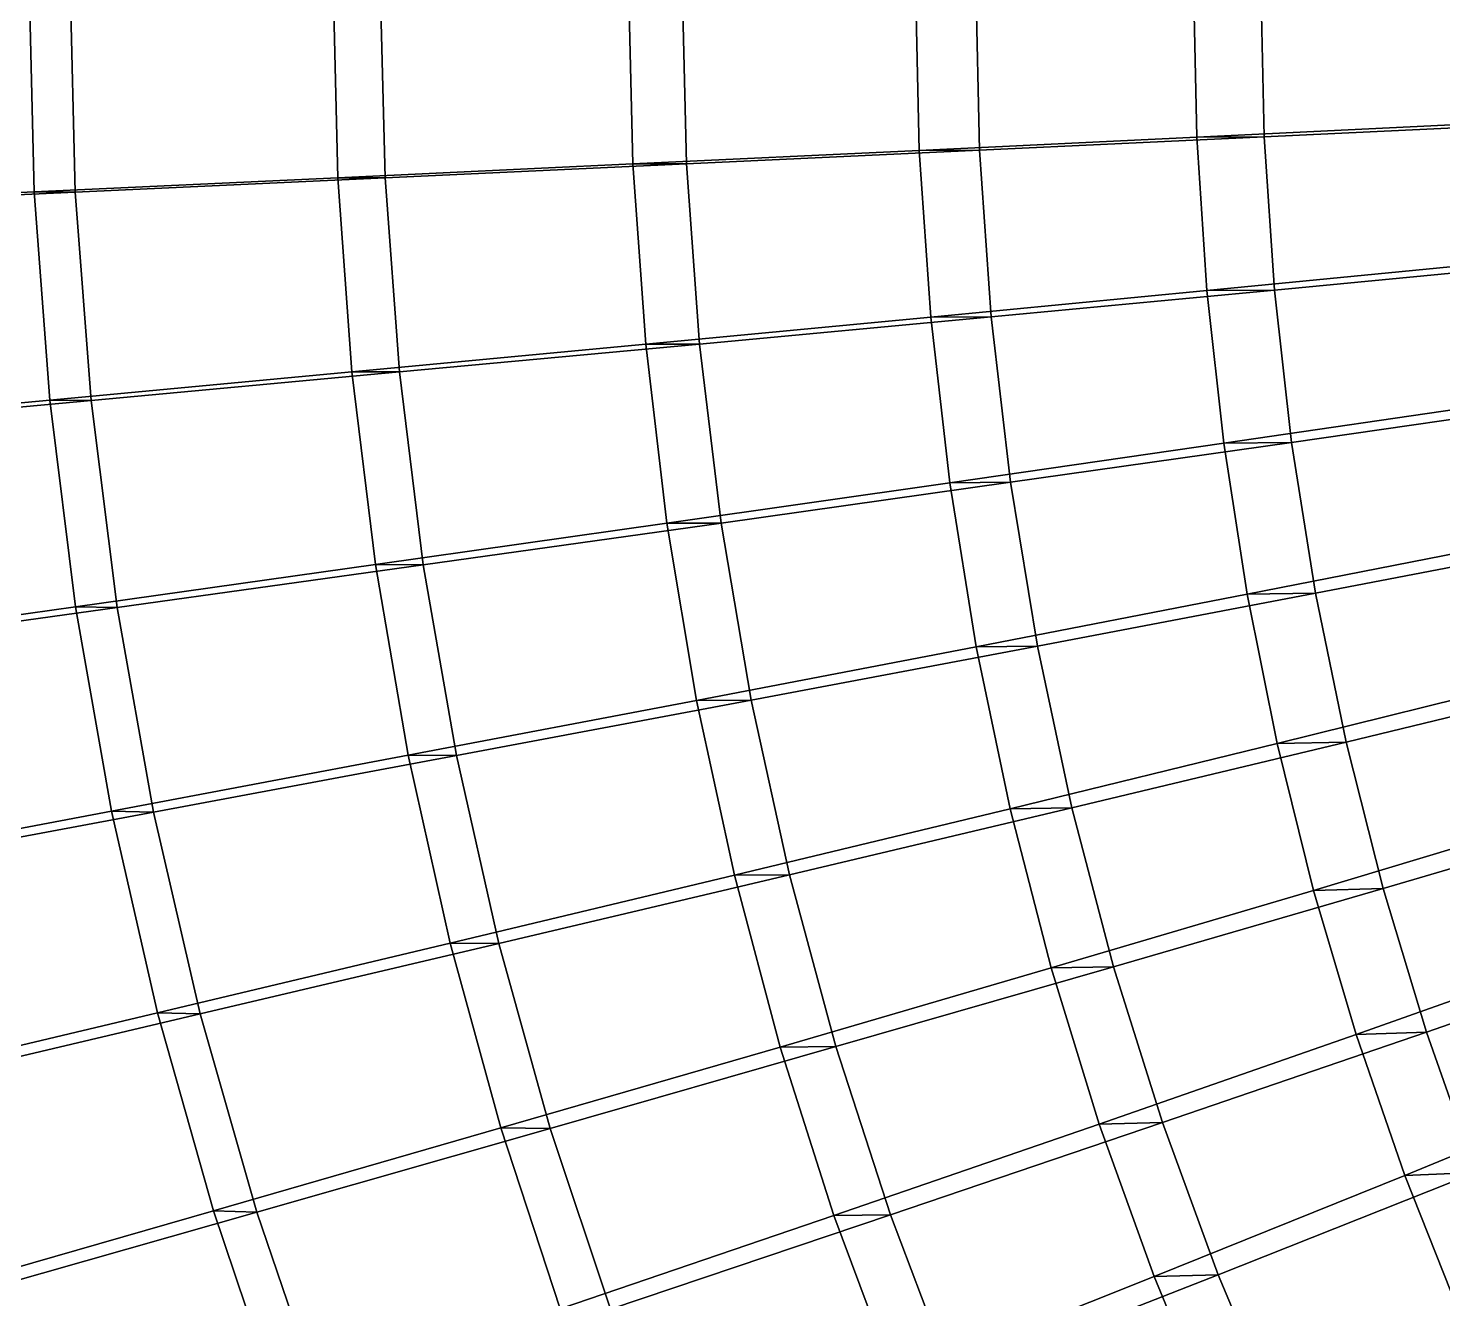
# Model space of a CAD drawing. Header units: metres. Extents: x -2184624 to 1125696, y -1900362 to 1900362.
# Drawn here: x -551038 to -344744, y -191971 to -6583 of the extents above; entities that cross this region are included whole.
import ezdxf

# ---------------------------------------------------------------- set-up
doc = ezdxf.new("R2010")
doc.units = ezdxf.units.M

msp = doc.modelspace()

# ---------------------------------------------------------------- linework, layer by layer
at = {"layer": '1'}
for points in [[(-462853.28, -26382.037, 510871.78), (-505888.88, -28401.314, 529028), (-506578.16, -0.074, 529313.6), (-463475.84, 0.052, 511149.06)], [(-455032.03, -26379.033, 528503.6), (-499005.25, -28417.908, 546655.1), (-499703.72, -0.026, 546938.4), (-455663.66, 0.033, 528778.75)], [(-421085.34, -24406.828, 490940.84), (-462853.28, -26382.037, 510871.78), (-463475.84, 0.052, 511149.06), (-421643.1, -0.067, 491208.03)], [(-462853.28, -26382.037, 510871.78), (-455032.03, -26379.033, 528503.6), (-455663.66, 0.033, 528778.75), (-463475.84, 0.052, 511149.06)], [(-463475.84, 0.052, 511149.06), (-455663.66, 0.033, 528778.75), (-455032.03, -26379.033, 528503.6), (-462853.28, -26382.037, 510871.78)], [(-412285.03, -24385.797, 508563.4), (-455032.03, -26379.033, 528503.6), (-455663.66, 0.033, 528778.75), (-412851.72, -0.083, 508828.9)], [(-550170.1, -30469.541, 545377.06), (-595680.7, -32591.785, 559883.7), (-596508, -0.04, 560182.2), (-550927.56, -0.046, 545670)], [(-544186.4, -30506.916, 562989.2), (-590563.2, -32650.86, 577473.44), (-591400.1, -0.038, 577768.94), (-544953.2, -0.012, 563279.25)], [(-550170.1, -30469.541, 545377.06), (-544186.4, -30506.916, 562989.2), (-544953.2, -0.012, 563279.25), (-550927.56, -0.046, 545670)], [(-550927.56, -0.046, 545670), (-544953.2, -0.012, 563279.25), (-544186.4, -30506.916, 562989.2), (-550170.1, -30469.541, 545377.06)], [(-505888.88, -28401.314, 529028), (-550170.1, -30469.541, 545377.06), (-550927.56, -0.046, 545670), (-506578.16, -0.074, 529313.6)], [(-499005.25, -28417.908, 546655.1), (-544186.4, -30506.916, 562989.2), (-544953.2, -0.012, 563279.25), (-499703.72, -0.026, 546938.4)], [(-505888.88, -28401.314, 529028), (-499005.25, -28417.908, 546655.1), (-499703.72, -0.026, 546938.4), (-506578.16, -0.074, 529313.6)], [(-506578.16, -0.074, 529313.6), (-499703.72, -0.026, 546938.4), (-499005.25, -28417.908, 546655.1), (-505888.88, -28401.314, 529028)], [(-380613.6, -22470.82, 469265.7), (-421085.34, -24406.828, 490940.84), (-421643.1, -0.067, 491208.03), (-381107.28, -0.055, 469521.1)], [(-421085.34, -24406.828, 490940.84), (-412285.03, -24385.797, 508563.4), (-412851.72, -0.083, 508828.9), (-421643.1, -0.067, 491208.03)], [(-421643.1, -0.067, 491208.03), (-412851.72, -0.083, 508828.9), (-412285.03, -24385.797, 508563.4), (-421085.34, -24406.828, 490940.84)], [(-370789.66, -22434.031, 486861.62), (-412285.03, -24385.797, 508563.4), (-412851.72, -0.083, 508828.9), (-371292.28, -0.029, 487115.84)], [(-380613.6, -22470.82, 469265.7), (-370789.66, -22434.031, 486861.62), (-371292.28, -0.029, 487115.84), (-381107.28, -0.055, 469521.1)], [(-381107.28, -0.055, 469521.1), (-371292.28, -0.029, 487115.84), (-370789.66, -22434.031, 486861.62), (-380613.6, -22470.82, 469265.7)], [(-341469.75, -20568.97, 445879.16), (-380613.6, -22470.82, 469265.7), (-381107.28, -0.055, 469521.1), (-341900.88, -0.041, 446121.34)], [(-330576.38, -20519.717, 463428.4), (-370789.66, -22434.031, 486861.62), (-371292.28, -0.029, 487115.84), (-331016.5, -0.021, 463670.03)], [(-380613.6, -22470.82, 469265.7), (-370789.66, -22434.031, 486861.62), (-330576.38, -20519.717, 463428.4), (-341469.75, -20568.97, 445879.16)], [(-341469.75, -20568.97, 445879.16), (-330576.38, -20519.717, 463428.4), (-370789.66, -22434.031, 486861.62), (-380613.6, -22470.82, 469265.7)], [(-340177.6, -41076.293, 445152.97), (-379134.7, -44871.418, 468499.75), (-380613.6, -22470.82, 469265.7), (-341469.75, -20568.97, 445879.16)], [(-329257.34, -40976.402, 462703.9), (-369284, -44796.527, 486099.2), (-370789.66, -22434.031, 486861.62), (-330576.38, -20519.717, 463428.4)], [(-421085.34, -24406.828, 490940.84), (-412285.03, -24385.797, 508563.4), (-370789.66, -22434.031, 486861.62), (-380613.6, -22470.82, 469265.7)], [(-380613.6, -22470.82, 469265.7), (-370789.66, -22434.031, 486861.62), (-412285.03, -24385.797, 508563.4), (-421085.34, -24406.828, 490940.84)], [(-379134.7, -44871.418, 468499.75), (-419415.84, -48734.855, 490140.1), (-421085.34, -24406.828, 490940.84), (-380613.6, -22470.82, 469265.7)], [(-369284, -44796.527, 486099.2), (-410588.6, -48691.52, 507767.66), (-412285.03, -24385.797, 508563.4), (-370789.66, -22434.031, 486861.62)], [(-379134.7, -44871.418, 468499.75), (-369284, -44796.527, 486099.2), (-370789.66, -22434.031, 486861.62), (-380613.6, -22470.82, 469265.7)], [(-380613.6, -22470.82, 469265.7), (-370789.66, -22434.031, 486861.62), (-369284, -44796.527, 486099.2), (-379134.7, -44871.418, 468499.75)], [(-462853.28, -26382.037, 510871.78), (-455032.03, -26379.033, 528503.6), (-412285.03, -24385.797, 508563.4), (-421085.34, -24406.828, 490940.84)], [(-421085.34, -24406.828, 490940.84), (-412285.03, -24385.797, 508563.4), (-455032.03, -26379.033, 528503.6), (-462853.28, -26382.037, 510871.78)], [(-419415.84, -48734.855, 490140.1), (-460988.53, -52676.453, 510040.9), (-462853.28, -26382.037, 510871.78), (-421085.34, -24406.828, 490940.84)], [(-410588.6, -48691.52, 507767.66), (-453140.16, -52669.156, 527679.06), (-455032.03, -26379.033, 528503.6), (-412285.03, -24385.797, 508563.4)], [(-419415.84, -48734.855, 490140.1), (-410588.6, -48691.52, 507767.66), (-412285.03, -24385.797, 508563.4), (-421085.34, -24406.828, 490940.84)], [(-421085.34, -24406.828, 490940.84), (-412285.03, -24385.797, 508563.4), (-410588.6, -48691.52, 507767.66), (-419415.84, -48734.855, 490140.1)], [(-505888.88, -28401.314, 529028), (-499005.25, -28417.908, 546655.1), (-455032.03, -26379.033, 528503.6), (-462853.28, -26382.037, 510871.78)], [(-462853.28, -26382.037, 510871.78), (-455032.03, -26379.033, 528503.6), (-499005.25, -28417.908, 546655.1), (-505888.88, -28401.314, 529028)], [(-460988.53, -52676.453, 510040.9), (-503824.78, -56705.97, 528171.3), (-505888.88, -28401.314, 529028), (-462853.28, -26382.037, 510871.78)], [(-453140.16, -52669.156, 527679.06), (-496913.6, -56737.89, 545805.94), (-499005.25, -28417.908, 546655.1), (-455032.03, -26379.033, 528503.6)], [(-460988.53, -52676.453, 510040.9), (-453140.16, -52669.156, 527679.06), (-455032.03, -26379.033, 528503.6), (-462853.28, -26382.037, 510871.78)], [(-462853.28, -26382.037, 510871.78), (-455032.03, -26379.033, 528503.6), (-453140.16, -52669.156, 527679.06), (-460988.53, -52676.453, 510040.9)], [(-503824.78, -56705.97, 528171.3), (-547901.5, -60833.266, 544499.1), (-550170.1, -30469.541, 545377.06), (-505888.88, -28401.314, 529028)], [(-550170.1, -30469.541, 545377.06), (-544186.4, -30506.916, 562989.2), (-499005.25, -28417.908, 546655.1), (-505888.88, -28401.314, 529028)], [(-505888.88, -28401.314, 529028), (-499005.25, -28417.908, 546655.1), (-544186.4, -30506.916, 562989.2), (-550170.1, -30469.541, 545377.06)], [(-496913.6, -56737.89, 545805.94), (-541889.6, -60906.68, 562119.6), (-544186.4, -30506.916, 562989.2), (-499005.25, -28417.908, 546655.1)], [(-503824.78, -56705.97, 528171.3), (-496913.6, -56737.89, 545805.94), (-499005.25, -28417.908, 546655.1), (-505888.88, -28401.314, 529028)], [(-505888.88, -28401.314, 529028), (-499005.25, -28417.908, 546655.1), (-496913.6, -56737.89, 545805.94), (-503824.78, -56705.97, 528171.3)], [(-547901.5, -60833.266, 544499.1), (-593202.25, -65068.3, 558988.3), (-595680.7, -32591.785, 559883.7), (-550170.1, -30469.541, 545377.06)], [(-595680.7, -32591.785, 559883.7), (-590563.2, -32650.86, 577473.44), (-544186.4, -30506.916, 562989.2), (-550170.1, -30469.541, 545377.06)], [(-550170.1, -30469.541, 545377.06), (-544186.4, -30506.916, 562989.2), (-590563.2, -32650.86, 577473.44), (-595680.7, -32591.785, 559883.7)], [(-541889.6, -60906.68, 562119.6), (-588056, -65184.98, 576587.3), (-590563.2, -32650.86, 577473.44), (-544186.4, -30506.916, 562989.2)], [(-547901.5, -60833.266, 544499.1), (-541889.6, -60906.68, 562119.6), (-544186.4, -30506.916, 562989.2), (-550170.1, -30469.541, 545377.06)], [(-550170.1, -30469.541, 545377.06), (-544186.4, -30506.916, 562989.2), (-541889.6, -60906.68, 562119.6), (-547901.5, -60833.266, 544499.1)], [(-379134.7, -44871.418, 468499.75), (-369284, -44796.527, 486099.2), (-329257.34, -40976.402, 462703.9), (-340177.6, -41076.293, 445152.97)], [(-340177.6, -41076.293, 445152.97), (-329257.34, -40976.402, 462703.9), (-369284, -44796.527, 486099.2), (-379134.7, -44871.418, 468499.75)], [(-338031.12, -61460.66, 443944.62), (-376677.66, -67132.07, 467224.97), (-379134.7, -44871.418, 468499.75), (-340177.6, -41076.293, 445152.97)], [(-327066.2, -61307.582, 461498.25), (-366782.47, -67016.51, 484830.16), (-369284, -44796.527, 486099.2), (-329257.34, -40976.402, 462703.9)], [(-419415.84, -48734.855, 490140.1), (-410588.6, -48691.52, 507767.66), (-369284, -44796.527, 486099.2), (-379134.7, -44871.418, 468499.75)], [(-379134.7, -44871.418, 468499.75), (-369284, -44796.527, 486099.2), (-410588.6, -48691.52, 507767.66), (-419415.84, -48734.855, 490140.1)], [(-376677.66, -67132.07, 467224.97), (-416641.8, -72905.56, 488807.2), (-419415.84, -48734.855, 490140.1), (-379134.7, -44871.418, 468499.75)], [(-366782.47, -67016.51, 484830.16), (-407769.88, -72837.31, 506443.12), (-410588.6, -48691.52, 507767.66), (-369284, -44796.527, 486099.2)], [(-376677.66, -67132.07, 467224.97), (-366782.47, -67016.51, 484830.16), (-369284, -44796.527, 486099.2), (-379134.7, -44871.418, 468499.75)], [(-379134.7, -44871.418, 468499.75), (-369284, -44796.527, 486099.2), (-366782.47, -67016.51, 484830.16), (-376677.66, -67132.07, 467224.97)], [(-460988.53, -52676.453, 510040.9), (-453140.16, -52669.156, 527679.06), (-410588.6, -48691.52, 507767.66), (-419415.84, -48734.855, 490140.1)], [(-419415.84, -48734.855, 490140.1), (-410588.6, -48691.52, 507767.66), (-453140.16, -52669.156, 527679.06), (-460988.53, -52676.453, 510040.9)], [(-416641.8, -72905.56, 488807.2), (-457890.62, -78796.05, 508657.7), (-460988.53, -52676.453, 510040.9), (-419415.84, -48734.855, 490140.1)], [(-407769.88, -72837.31, 506443.12), (-449997, -78781.81, 526306.4), (-453140.16, -52669.156, 527679.06), (-410588.6, -48691.52, 507767.66)], [(-416641.8, -72905.56, 488807.2), (-407769.88, -72837.31, 506443.12), (-410588.6, -48691.52, 507767.66), (-419415.84, -48734.855, 490140.1)], [(-419415.84, -48734.855, 490140.1), (-410588.6, -48691.52, 507767.66), (-407769.88, -72837.31, 506443.12), (-416641.8, -72905.56, 488807.2)], [(-503824.78, -56705.97, 528171.3), (-496913.6, -56737.89, 545805.94), (-453140.16, -52669.156, 527679.06), (-460988.53, -52676.453, 510040.9)], [(-460988.53, -52676.453, 510040.9), (-453140.16, -52669.156, 527679.06), (-496913.6, -56737.89, 545805.94), (-503824.78, -56705.97, 528171.3)], [(-457890.62, -78796.05, 508657.7), (-500395.38, -84817.94, 526745.4), (-503824.78, -56705.97, 528171.3), (-460988.53, -52676.453, 510040.9)], [(-449997, -78781.81, 526306.4), (-493438.25, -84862.47, 544392.4), (-496913.6, -56737.89, 545805.94), (-453140.16, -52669.156, 527679.06)], [(-457890.62, -78796.05, 508657.7), (-449997, -78781.81, 526306.4), (-453140.16, -52669.156, 527679.06), (-460988.53, -52676.453, 510040.9)], [(-460988.53, -52676.453, 510040.9), (-453140.16, -52669.156, 527679.06), (-449997, -78781.81, 526306.4), (-457890.62, -78796.05, 508657.7)], [(-500395.38, -84817.94, 526745.4), (-544132.3, -90985.805, 543037.6), (-547901.5, -60833.266, 544499.1), (-503824.78, -56705.97, 528171.3)], [(-547901.5, -60833.266, 544499.1), (-541889.6, -60906.68, 562119.6), (-496913.6, -56737.89, 545805.94), (-503824.78, -56705.97, 528171.3)], [(-503824.78, -56705.97, 528171.3), (-496913.6, -56737.89, 545805.94), (-541889.6, -60906.68, 562119.6), (-547901.5, -60833.266, 544499.1)], [(-493438.25, -84862.47, 544392.4), (-538073.7, -91092.555, 560672), (-541889.6, -60906.68, 562119.6), (-496913.6, -56737.89, 545805.94)], [(-500395.38, -84817.94, 526745.4), (-493438.25, -84862.47, 544392.4), (-496913.6, -56737.89, 545805.94), (-503824.78, -56705.97, 528171.3)], [(-503824.78, -56705.97, 528171.3), (-496913.6, -56737.89, 545805.94), (-493438.25, -84862.47, 544392.4), (-500395.38, -84817.94, 526745.4)], [(-544132.3, -90985.805, 543037.6), (-589084.56, -97315.01, 557498.6), (-593202.25, -65068.3, 558988.3), (-547901.5, -60833.266, 544499.1)], [(-593202.25, -65068.3, 558988.3), (-588056, -65184.98, 576587.3), (-541889.6, -60906.68, 562119.6), (-547901.5, -60833.266, 544499.1)], [(-547901.5, -60833.266, 544499.1), (-541889.6, -60906.68, 562119.6), (-588056, -65184.98, 576587.3), (-593202.25, -65068.3, 558988.3)], [(-538073.7, -91092.555, 560672), (-583890.44, -97486.57, 575113), (-588056, -65184.98, 576587.3), (-541889.6, -60906.68, 562119.6)], [(-544132.3, -90985.805, 543037.6), (-538073.7, -91092.555, 560672), (-541889.6, -60906.68, 562119.6), (-547901.5, -60833.266, 544499.1)], [(-547901.5, -60833.266, 544499.1), (-541889.6, -60906.68, 562119.6), (-538073.7, -91092.555, 560672), (-544132.3, -90985.805, 543037.6)], [(-376677.66, -67132.07, 467224.97), (-366782.47, -67016.51, 484830.16), (-327066.2, -61307.582, 461498.25), (-338031.12, -61460.66, 443944.62)], [(-338031.12, -61460.66, 443944.62), (-327066.2, -61307.582, 461498.25), (-366782.47, -67016.51, 484830.16), (-376677.66, -67132.07, 467224.97)], [(-335040.44, -81661.55, 442256.3), (-373254.25, -89183.78, 465443.78), (-376677.66, -67132.07, 467224.97), (-338031.12, -61460.66, 443944.62)], [(-324013.06, -81451.39, 459813.62), (-363296.8, -89023.67, 483056.97), (-366782.47, -67016.51, 484830.16), (-327066.2, -61307.582, 461498.25)], [(-416641.8, -72905.56, 488807.2), (-407769.88, -72837.31, 506443.12), (-366782.47, -67016.51, 484830.16), (-376677.66, -67132.07, 467224.97)], [(-376677.66, -67132.07, 467224.97), (-366782.47, -67016.51, 484830.16), (-407769.88, -72837.31, 506443.12), (-416641.8, -72905.56, 488807.2)], [(-373254.25, -89183.78, 465443.78), (-412776.72, -96841.55, 486944.78), (-416641.8, -72905.56, 488807.2), (-376677.66, -67132.07, 467224.97)], [(-363296.8, -89023.67, 483056.97), (-403842.22, -96744.5, 504592.28), (-407769.88, -72837.31, 506443.12), (-366782.47, -67016.51, 484830.16)], [(-373254.25, -89183.78, 465443.78), (-363296.8, -89023.67, 483056.97), (-366782.47, -67016.51, 484830.16), (-376677.66, -67132.07, 467224.97)], [(-376677.66, -67132.07, 467224.97), (-366782.47, -67016.51, 484830.16), (-363296.8, -89023.67, 483056.97), (-373254.25, -89183.78, 465443.78)], [(-457890.62, -78796.05, 508657.7), (-449997, -78781.81, 526306.4), (-407769.88, -72837.31, 506443.12), (-416641.8, -72905.56, 488807.2)], [(-416641.8, -72905.56, 488807.2), (-407769.88, -72837.31, 506443.12), (-449997, -78781.81, 526306.4), (-457890.62, -78796.05, 508657.7)], [(-412776.72, -96841.55, 486944.78), (-453574.25, -104654.555, 506725.22), (-457890.62, -78796.05, 508657.7), (-416641.8, -72905.56, 488807.2)], [(-403842.22, -96744.5, 504592.28), (-445617.44, -104629.46, 524388.5), (-449997, -78781.81, 526306.4), (-407769.88, -72837.31, 506443.12)], [(-412776.72, -96841.55, 486944.78), (-403842.22, -96744.5, 504592.28), (-407769.88, -72837.31, 506443.12), (-416641.8, -72905.56, 488807.2)], [(-416641.8, -72905.56, 488807.2), (-407769.88, -72837.31, 506443.12), (-403842.22, -96744.5, 504592.28), (-412776.72, -96841.55, 486944.78)], [(-500395.38, -84817.94, 526745.4), (-493438.25, -84862.47, 544392.4), (-449997, -78781.81, 526306.4), (-457890.62, -78796.05, 508657.7)], [(-457890.62, -78796.05, 508657.7), (-449997, -78781.81, 526306.4), (-493438.25, -84862.47, 544392.4), (-500395.38, -84817.94, 526745.4)], [(-453574.25, -104654.555, 506725.22), (-495616.88, -112641.97, 524753), (-500395.38, -84817.94, 526745.4), (-457890.62, -78796.05, 508657.7)], [(-445617.44, -104629.46, 524388.5), (-488595.56, -112695.16, 542417.25), (-493438.25, -84862.47, 544392.4), (-449997, -78781.81, 526306.4)], [(-453574.25, -104654.555, 506725.22), (-445617.44, -104629.46, 524388.5), (-449997, -78781.81, 526306.4), (-457890.62, -78796.05, 508657.7)], [(-457890.62, -78796.05, 508657.7), (-449997, -78781.81, 526306.4), (-445617.44, -104629.46, 524388.5), (-453574.25, -104654.555, 506725.22)], [(-373254.25, -89183.78, 465443.78), (-363296.8, -89023.67, 483056.97), (-324013.06, -81451.39, 459813.62), (-335040.44, -81661.55, 442256.3)], [(-335040.44, -81661.55, 442256.3), (-324013.06, -81451.39, 459813.62), (-363296.8, -89023.67, 483056.97), (-373254.25, -89183.78, 465443.78)], [(-331219.72, -101619.484, 440091.6), (-368880.8, -110958.72, 463159.84), (-373254.25, -89183.78, 465443.78), (-335040.44, -81661.55, 442256.3)], [(-320112.34, -101347.03, 457653.47), (-358843.62, -110748.91, 480783.1), (-363296.8, -89023.67, 483056.97), (-324013.06, -81451.39, 459813.62)], [(-495616.88, -112641.97, 524753), (-538880.56, -120823.195, 540995.56), (-544132.3, -90985.805, 543037.6), (-500395.38, -84817.94, 526745.4)], [(-544132.3, -90985.805, 543037.6), (-538073.7, -91092.555, 560672), (-493438.25, -84862.47, 544392.4), (-500395.38, -84817.94, 526745.4)], [(-500395.38, -84817.94, 526745.4), (-493438.25, -84862.47, 544392.4), (-538073.7, -91092.555, 560672), (-544132.3, -90985.805, 543037.6)], [(-488595.56, -112695.16, 542417.25), (-532756.44, -120959.195, 558649.44), (-538073.7, -91092.555, 560672), (-493438.25, -84862.47, 544392.4)], [(-495616.88, -112641.97, 524753), (-488595.56, -112695.16, 542417.25), (-493438.25, -84862.47, 544392.4), (-500395.38, -84817.94, 526745.4)], [(-500395.38, -84817.94, 526745.4), (-493438.25, -84862.47, 544392.4), (-488595.56, -112695.16, 542417.25), (-495616.88, -112641.97, 524753)], [(-412776.72, -96841.55, 486944.78), (-403842.22, -96744.5, 504592.28), (-363296.8, -89023.67, 483056.97), (-373254.25, -89183.78, 465443.78)], [(-373254.25, -89183.78, 465443.78), (-363296.8, -89023.67, 483056.97), (-403842.22, -96744.5, 504592.28), (-412776.72, -96841.55, 486944.78)], [(-368880.8, -110958.72, 463159.84), (-407838.97, -120466.695, 484556.5), (-412776.72, -96841.55, 486944.78), (-373254.25, -89183.78, 465443.78)], [(-358843.62, -110748.91, 480783.1), (-398824.28, -120335.664, 502218.7), (-403842.22, -96744.5, 504592.28), (-363296.8, -89023.67, 483056.97)], [(-368880.8, -110958.72, 463159.84), (-358843.62, -110748.91, 480783.1), (-363296.8, -89023.67, 483056.97), (-373254.25, -89183.78, 465443.78)], [(-373254.25, -89183.78, 465443.78), (-363296.8, -89023.67, 483056.97), (-358843.62, -110748.91, 480783.1), (-368880.8, -110958.72, 463159.84)], [(-538880.56, -120823.195, 540995.56), (-583346.9, -129218.46, 555416.75), (-589084.56, -97315.01, 557498.6), (-544132.3, -90985.805, 543037.6)], [(-589084.56, -97315.01, 557498.6), (-583890.44, -97486.57, 575113), (-538073.7, -91092.555, 560672), (-544132.3, -90985.805, 543037.6)], [(-544132.3, -90985.805, 543037.6), (-538073.7, -91092.555, 560672), (-583890.44, -97486.57, 575113), (-589084.56, -97315.01, 557498.6)], [(-532756.44, -120959.195, 558649.44), (-578085.9, -129440.85, 573052.5), (-583890.44, -97486.57, 575113), (-538073.7, -91092.555, 560672)], [(-538880.56, -120823.195, 540995.56), (-532756.44, -120959.195, 558649.44), (-538073.7, -91092.555, 560672), (-544132.3, -90985.805, 543037.6)], [(-544132.3, -90985.805, 543037.6), (-538073.7, -91092.555, 560672), (-532756.44, -120959.195, 558649.44), (-538880.56, -120823.195, 540995.56)], [(-453574.25, -104654.555, 506725.22), (-445617.44, -104629.46, 524388.5), (-403842.22, -96744.5, 504592.28), (-412776.72, -96841.55, 486944.78)], [(-412776.72, -96841.55, 486944.78), (-403842.22, -96744.5, 504592.28), (-445617.44, -104629.46, 524388.5), (-453574.25, -104654.555, 506725.22)], [(-407838.97, -120466.695, 484556.5), (-448059.62, -130167.29, 504246.78), (-453574.25, -104654.555, 506725.22), (-412776.72, -96841.55, 486944.78)], [(-398824.28, -120335.664, 502218.7), (-440021.75, -130126.13, 521928.66), (-445617.44, -104629.46, 524388.5), (-403842.22, -96744.5, 504592.28)], [(-407838.97, -120466.695, 484556.5), (-398824.28, -120335.664, 502218.7), (-403842.22, -96744.5, 504592.28), (-412776.72, -96841.55, 486944.78)], [(-412776.72, -96841.55, 486944.78), (-403842.22, -96744.5, 504592.28), (-398824.28, -120335.664, 502218.7), (-407838.97, -120466.695, 484556.5)], [(-368880.8, -110958.72, 463159.84), (-358843.62, -110748.91, 480783.1), (-320112.34, -101347.03, 457653.47), (-331219.72, -101619.484, 440091.6)], [(-331219.72, -101619.484, 440091.6), (-320112.34, -101347.03, 457653.47), (-358843.62, -110748.91, 480783.1), (-368880.8, -110958.72, 463159.84)], [(-326587.28, -121276.445, 437454.9), (-363578.25, -132390.89, 460377.6), (-368880.8, -110958.72, 463159.84), (-331219.72, -101619.484, 440091.6)], [(-315382.53, -120935.29, 455022.1), (-353443.88, -132124.98, 478012.9), (-358843.62, -110748.91, 480783.1), (-320112.34, -101347.03, 457653.47)], [(-495616.88, -112641.97, 524753), (-488595.56, -112695.16, 542417.25), (-445617.44, -104629.46, 524388.5), (-453574.25, -104654.555, 506725.22)], [(-453574.25, -104654.555, 506725.22), (-445617.44, -104629.46, 524388.5), (-488595.56, -112695.16, 542417.25), (-495616.88, -112641.97, 524753)], [(-448059.62, -130167.29, 504246.78), (-489512.12, -140084.64, 522197.9), (-495616.88, -112641.97, 524753), (-453574.25, -104654.555, 506725.22)], [(-440021.75, -130126.13, 521928.66), (-482408.44, -140141.14, 539884.06), (-488595.56, -112695.16, 542417.25), (-445617.44, -104629.46, 524388.5)], [(-448059.62, -130167.29, 504246.78), (-440021.75, -130126.13, 521928.66), (-445617.44, -104629.46, 524388.5), (-453574.25, -104654.555, 506725.22)], [(-453574.25, -104654.555, 506725.22), (-445617.44, -104629.46, 524388.5), (-440021.75, -130126.13, 521928.66), (-448059.62, -130167.29, 504246.78)], [(-407838.97, -120466.695, 484556.5), (-398824.28, -120335.664, 502218.7), (-358843.62, -110748.91, 480783.1), (-368880.8, -110958.72, 463159.84)], [(-368880.8, -110958.72, 463159.84), (-358843.62, -110748.91, 480783.1), (-398824.28, -120335.664, 502218.7), (-407838.97, -120466.695, 484556.5)], [(-363578.25, -132390.89, 460377.6), (-401852.06, -143706.38, 481647), (-407838.97, -120466.695, 484556.5), (-368880.8, -110958.72, 463159.84)], [(-353443.88, -132124.98, 478012.9), (-392739.7, -143534.9, 499326.88), (-398824.28, -120335.664, 502218.7), (-358843.62, -110748.91, 480783.1)], [(-363578.25, -132390.89, 460377.6), (-353443.88, -132124.98, 478012.9), (-358843.62, -110748.91, 480783.1), (-368880.8, -110958.72, 463159.84)], [(-368880.8, -110958.72, 463159.84), (-358843.62, -110748.91, 480783.1), (-353443.88, -132124.98, 478012.9), (-363578.25, -132390.89, 460377.6)], [(-489512.12, -140084.64, 522197.9), (-532170.8, -150243.02, 538376.94), (-538880.56, -120823.195, 540995.56), (-495616.88, -112641.97, 524753)], [(-538880.56, -120823.195, 540995.56), (-532756.44, -120959.195, 558649.44), (-488595.56, -112695.16, 542417.25), (-495616.88, -112641.97, 524753)], [(-495616.88, -112641.97, 524753), (-488595.56, -112695.16, 542417.25), (-532756.44, -120959.195, 558649.44), (-538880.56, -120823.195, 540995.56)], [(-482408.44, -140141.14, 539884.06), (-525962.7, -150402.86, 556055.7), (-532756.44, -120959.195, 558649.44), (-488595.56, -112695.16, 542417.25)], [(-489512.12, -140084.64, 522197.9), (-482408.44, -140141.14, 539884.06), (-488595.56, -112695.16, 542417.25), (-495616.88, -112641.97, 524753)], [(-495616.88, -112641.97, 524753), (-488595.56, -112695.16, 542417.25), (-482408.44, -140141.14, 539884.06), (-489512.12, -140084.64, 522197.9)], [(-532170.8, -150243.02, 538376.94), (-576016.56, -160667.25, 552746.94), (-583346.9, -129218.46, 555416.75), (-538880.56, -120823.195, 540995.56)], [(-583346.9, -129218.46, 555416.75), (-578085.9, -129440.85, 573052.5), (-532756.44, -120959.195, 558649.44), (-538880.56, -120823.195, 540995.56)], [(-538880.56, -120823.195, 540995.56), (-532756.44, -120959.195, 558649.44), (-578085.9, -129440.85, 573052.5), (-583346.9, -129218.46, 555416.75)], [(-525962.7, -150402.86, 556055.7), (-570669.7, -160934.88, 570410.06), (-578085.9, -129440.85, 573052.5), (-532756.44, -120959.195, 558649.44)], [(-532170.8, -150243.02, 538376.94), (-525962.7, -150402.86, 556055.7), (-532756.44, -120959.195, 558649.44), (-538880.56, -120823.195, 540995.56)], [(-538880.56, -120823.195, 540995.56), (-532756.44, -120959.195, 558649.44), (-525962.7, -150402.86, 556055.7), (-532170.8, -150243.02, 538376.94)], [(-448059.62, -130167.29, 504246.78), (-440021.75, -130126.13, 521928.66), (-398824.28, -120335.664, 502218.7), (-407838.97, -120466.695, 484556.5)], [(-407838.97, -120466.695, 484556.5), (-398824.28, -120335.664, 502218.7), (-440021.75, -130126.13, 521928.66), (-448059.62, -130167.29, 504246.78)], [(-401852.06, -143706.38, 481647), (-441373.28, -155251.42, 501227.34), (-448059.62, -130167.29, 504246.78), (-407838.97, -120466.695, 484556.5)], [(-392739.7, -143534.9, 499326.88), (-433236.53, -155187.61, 518931.72), (-440021.75, -130126.13, 521928.66), (-398824.28, -120335.664, 502218.7)], [(-401852.06, -143706.38, 481647), (-392739.7, -143534.9, 499326.88), (-398824.28, -120335.664, 502218.7), (-407838.97, -120466.695, 484556.5)], [(-407838.97, -120466.695, 484556.5), (-398824.28, -120335.664, 502218.7), (-392739.7, -143534.9, 499326.88), (-401852.06, -143706.38, 481647)], [(-363578.25, -132390.89, 460377.6), (-353443.88, -132124.98, 478012.9), (-315382.53, -120935.29, 455022.1), (-326587.28, -121276.445, 437454.9)], [(-326587.28, -121276.445, 437454.9), (-315382.53, -120935.29, 455022.1), (-353443.88, -132124.98, 478012.9), (-363578.25, -132390.89, 460377.6)], [(-321164.9, -140576.3, 434351.25), (-357371.53, -153416.06, 457102.28), (-363578.25, -132390.89, 460377.6), (-326587.28, -121276.445, 437454.9)], [(-309845.66, -140158.67, 451924.38), (-347122.84, -153086.31, 474751.47), (-353443.88, -132124.98, 478012.9), (-315382.53, -120935.29, 455022.1)], [(-489512.12, -140084.64, 522197.9), (-482408.44, -140141.14, 539884.06), (-440021.75, -130126.13, 521928.66), (-448059.62, -130167.29, 504246.78)], [(-448059.62, -130167.29, 504246.78), (-440021.75, -130126.13, 521928.66), (-482408.44, -140141.14, 539884.06), (-489512.12, -140084.64, 522197.9)], [(-441373.28, -155251.42, 501227.34), (-482109.7, -167054.61, 519085.06), (-489512.12, -140084.64, 522197.9), (-448059.62, -130167.29, 504246.78)], [(-433236.53, -155187.61, 518931.72), (-474905.62, -167107.7, 536797.8), (-482408.44, -140141.14, 539884.06), (-440021.75, -130126.13, 521928.66)], [(-441373.28, -155251.42, 501227.34), (-433236.53, -155187.61, 518931.72), (-440021.75, -130126.13, 521928.66), (-448059.62, -130167.29, 504246.78)], [(-448059.62, -130167.29, 504246.78), (-440021.75, -130126.13, 521928.66), (-433236.53, -155187.61, 518931.72), (-441373.28, -155251.42, 501227.34)], [(-401852.06, -143706.38, 481647), (-392739.7, -143534.9, 499326.88), (-353443.88, -132124.98, 478012.9), (-363578.25, -132390.89, 460377.6)], [(-363578.25, -132390.89, 460377.6), (-353443.88, -132124.98, 478012.9), (-392739.7, -143534.9, 499326.88), (-401852.06, -143706.38, 481647)], [(-357371.53, -153416.06, 457102.28), (-394844.06, -166488.4, 478221.5), (-401852.06, -143706.38, 481647), (-363578.25, -132390.89, 460377.6)], [(-347122.84, -153086.31, 474751.47), (-385616.62, -166268.72, 495921.88), (-392739.7, -143534.9, 499326.88), (-353443.88, -132124.98, 478012.9)], [(-357371.53, -153416.06, 457102.28), (-347122.84, -153086.31, 474751.47), (-353443.88, -132124.98, 478012.9), (-363578.25, -132390.89, 460377.6)], [(-363578.25, -132390.89, 460377.6), (-353443.88, -132124.98, 478012.9), (-347122.84, -153086.31, 474751.47), (-357371.53, -153416.06, 457102.28)], [(-482109.7, -167054.61, 519085.06), (-524035, -179145, 535186.56), (-532170.8, -150243.02, 538376.94), (-489512.12, -140084.64, 522197.9)], [(-532170.8, -150243.02, 538376.94), (-525962.7, -150402.86, 556055.7), (-482408.44, -140141.14, 539884.06), (-489512.12, -140084.64, 522197.9)], [(-489512.12, -140084.64, 522197.9), (-482408.44, -140141.14, 539884.06), (-525962.7, -150402.86, 556055.7), (-532170.8, -150243.02, 538376.94)], [(-474905.62, -167107.7, 536797.8), (-517724.56, -179321.88, 552895.44), (-525962.7, -150402.86, 556055.7), (-482408.44, -140141.14, 539884.06)], [(-482109.7, -167054.61, 519085.06), (-474905.62, -167107.7, 536797.8), (-482408.44, -140141.14, 539884.06), (-489512.12, -140084.64, 522197.9)], [(-489512.12, -140084.64, 522197.9), (-482408.44, -140141.14, 539884.06), (-474905.62, -167107.7, 536797.8), (-482109.7, -167054.61, 519085.06)], [(-357371.53, -153416.06, 457102.28), (-347122.84, -153086.31, 474751.47), (-309845.66, -140158.67, 451924.38), (-321164.9, -140576.3, 434351.25)], [(-321164.9, -140576.3, 434351.25), (-309845.66, -140158.67, 451924.38), (-347122.84, -153086.31, 474751.47), (-357371.53, -153416.06, 457102.28)], [(-303527.2, -158961.62, 448365.9), (-339909.47, -173569.61, 471004.38), (-347122.84, -153086.31, 474751.47), (-309845.66, -140158.67, 451924.38)], [(-314977.75, -159464.72, 430786.53), (-350289.47, -173972.23, 453339.8), (-357371.53, -153416.06, 457102.28), (-321164.9, -140576.3, 434351.25)], [(-441373.28, -155251.42, 501227.34), (-433236.53, -155187.61, 518931.72), (-392739.7, -143534.9, 499326.88), (-401852.06, -143706.38, 481647)], [(-401852.06, -143706.38, 481647), (-392739.7, -143534.9, 499326.88), (-433236.53, -155187.61, 518931.72), (-441373.28, -155251.42, 501227.34)], [(-394844.06, -166488.4, 478221.5), (-433545.97, -179826.23, 497672.16), (-441373.28, -155251.42, 501227.34), (-401852.06, -143706.38, 481647)], [(-385616.62, -166268.72, 495921.88), (-425292.78, -179731.86, 515402.72), (-433236.53, -155187.61, 518931.72), (-392739.7, -143534.9, 499326.88)], [(-394844.06, -166488.4, 478221.5), (-385616.62, -166268.72, 495921.88), (-392739.7, -143534.9, 499326.88), (-401852.06, -143706.38, 481647)], [(-401852.06, -143706.38, 481647), (-392739.7, -143534.9, 499326.88), (-385616.62, -166268.72, 495921.88), (-394844.06, -166488.4, 478221.5)], [(-524035, -179145, 535186.56), (-567128.06, -191551.95, 549494.56), (-576016.56, -160667.25, 552746.94), (-532170.8, -150243.02, 538376.94)], [(-576016.56, -160667.25, 552746.94), (-570669.7, -160934.88, 570410.06), (-525962.7, -150402.86, 556055.7), (-532170.8, -150243.02, 538376.94)], [(-532170.8, -150243.02, 538376.94), (-525962.7, -150402.86, 556055.7), (-570669.7, -160934.88, 570410.06), (-576016.56, -160667.25, 552746.94)], [(-517724.56, -179321.88, 552895.44), (-561676.56, -191857.86, 567190.94), (-570669.7, -160934.88, 570410.06), (-525962.7, -150402.86, 556055.7)], [(-524035, -179145, 535186.56), (-517724.56, -179321.88, 552895.44), (-525962.7, -150402.86, 556055.7), (-532170.8, -150243.02, 538376.94)], [(-532170.8, -150243.02, 538376.94), (-525962.7, -150402.86, 556055.7), (-517724.56, -179321.88, 552895.44), (-524035, -179145, 535186.56)], [(-394844.06, -166488.4, 478221.5), (-385616.62, -166268.72, 495921.88), (-347122.84, -153086.31, 474751.47), (-357371.53, -153416.06, 457102.28)], [(-357371.53, -153416.06, 457102.28), (-347122.84, -153086.31, 474751.47), (-385616.62, -166268.72, 495921.88), (-394844.06, -166488.4, 478221.5)], [(-350289.47, -173972.23, 453339.8), (-386847.66, -188742.9, 474286.25), (-394844.06, -166488.4, 478221.5), (-357371.53, -153416.06, 457102.28)], [(-339909.47, -173569.61, 471004.38), (-377488.03, -188465.81, 492009.75), (-385616.62, -166268.72, 495921.88), (-347122.84, -153086.31, 474751.47)], [(-350289.47, -173972.23, 453339.8), (-339909.47, -173569.61, 471004.38), (-347122.84, -153086.31, 474751.47), (-357371.53, -153416.06, 457102.28)], [(-357371.53, -153416.06, 457102.28), (-347122.84, -153086.31, 474751.47), (-339909.47, -173569.61, 471004.38), (-350289.47, -173972.23, 453339.8)], [(-482109.7, -167054.61, 519085.06), (-474905.62, -167107.7, 536797.8), (-433236.53, -155187.61, 518931.72), (-441373.28, -155251.42, 501227.34)], [(-441373.28, -155251.42, 501227.34), (-433236.53, -155187.61, 518931.72), (-474905.62, -167107.7, 536797.8), (-482109.7, -167054.61, 519085.06)], [(-433545.97, -179826.23, 497672.16), (-473444.5, -193462.9, 515420.06), (-482109.7, -167054.61, 519085.06), (-441373.28, -155251.42, 501227.34)], [(-425292.78, -179731.86, 515402.72), (-466122.06, -193504.6, 533163.94), (-474905.62, -167107.7, 536797.8), (-433236.53, -155187.61, 518931.72)], [(-433545.97, -179826.23, 497672.16), (-425292.78, -179731.86, 515402.72), (-433236.53, -155187.61, 518931.72), (-441373.28, -155251.42, 501227.34)], [(-441373.28, -155251.42, 501227.34), (-433236.53, -155187.61, 518931.72), (-425292.78, -179731.86, 515402.72), (-433545.97, -179826.23, 497672.16)], [(-350289.47, -173972.23, 453339.8), (-339909.47, -173569.61, 471004.38), (-303527.2, -158961.62, 448365.9), (-314977.75, -159464.72, 430786.53)], [(-314977.75, -159464.72, 430786.53), (-303527.2, -158961.62, 448365.9), (-339909.47, -173569.61, 471004.38), (-350289.47, -173972.23, 453339.8)], [(-308054.6, -177890.14, 426767.3), (-342365, -194000.16, 449096.88), (-350289.47, -173972.23, 453339.8), (-314977.75, -159464.72, 430786.53)], [(-473444.5, -193462.9, 515420.06), (-514510.9, -207431.53, 531430.4), (-524035, -179145, 535186.56), (-482109.7, -167054.61, 519085.06)], [(-524035, -179145, 535186.56), (-517724.56, -179321.88, 552895.44), (-474905.62, -167107.7, 536797.8), (-482109.7, -167054.61, 519085.06)], [(-482109.7, -167054.61, 519085.06), (-474905.62, -167107.7, 536797.8), (-517724.56, -179321.88, 552895.44), (-524035, -179145, 535186.56)], [(-473444.5, -193462.9, 515420.06), (-466122.06, -193504.6, 533163.94), (-474905.62, -167107.7, 536797.8), (-482109.7, -167054.61, 519085.06)], [(-482109.7, -167054.61, 519085.06), (-474905.62, -167107.7, 536797.8), (-466122.06, -193504.6, 533163.94), (-473444.5, -193462.9, 515420.06)], [(-433545.97, -179826.23, 497672.16), (-425292.78, -179731.86, 515402.72), (-385616.62, -166268.72, 495921.88), (-394844.06, -166488.4, 478221.5)], [(-394844.06, -166488.4, 478221.5), (-385616.62, -166268.72, 495921.88), (-425292.78, -179731.86, 515402.72), (-433545.97, -179826.23, 497672.16)], [(-386847.66, -188742.9, 474286.25), (-424615.03, -203814.31, 493587.75), (-433545.97, -179826.23, 497672.16), (-394844.06, -166488.4, 478221.5)], [(-377488.03, -188465.81, 492009.75), (-416228.03, -203680.12, 511348.06), (-425292.78, -179731.86, 515402.72), (-385616.62, -166268.72, 495921.88)], [(-386847.66, -188742.9, 474286.25), (-377488.03, -188465.81, 492009.75), (-385616.62, -166268.72, 495921.88), (-394844.06, -166488.4, 478221.5)], [(-394844.06, -166488.4, 478221.5), (-385616.62, -166268.72, 495921.88), (-377488.03, -188465.81, 492009.75), (-386847.66, -188742.9, 474286.25)], [(-466122.06, -193504.6, 533163.94), (-508079.84, -207617.19, 549174.6), (-517724.56, -179321.88, 552895.44), (-474905.62, -167107.7, 536797.8)], [(-386847.66, -188742.9, 474286.25), (-377488.03, -188465.81, 492009.75), (-339909.47, -173569.61, 471004.38), (-350289.47, -173972.23, 453339.8)], [(-350289.47, -173972.23, 453339.8), (-339909.47, -173569.61, 471004.38), (-377488.03, -188465.81, 492009.75), (-386847.66, -188742.9, 474286.25)], [(-342365, -194000.16, 449096.88), (-377900.03, -210403.02, 469848.06), (-386847.66, -188742.9, 474286.25), (-350289.47, -173972.23, 453339.8)], [(-331837, -193514.38, 466778.25), (-368391.28, -210058.2, 487597.12), (-377488.03, -188465.81, 492009.75), (-339909.47, -173569.61, 471004.38)], [(-342365, -194000.16, 449096.88), (-331837, -193514.38, 466778.25), (-339909.47, -173569.61, 471004.38), (-350289.47, -173972.23, 453339.8)], [(-350289.47, -173972.23, 453339.8), (-339909.47, -173569.61, 471004.38), (-331837, -193514.38, 466778.25), (-342365, -194000.16, 449096.88)], [(-514510.9, -207431.53, 531430.4), (-556722.7, -221766.28, 545665.3), (-567128.06, -191551.95, 549494.56), (-524035, -179145, 535186.56)], [(-567128.06, -191551.95, 549494.56), (-561676.56, -191857.86, 567190.94), (-517724.56, -179321.88, 552895.44), (-524035, -179145, 535186.56)], [(-524035, -179145, 535186.56), (-517724.56, -179321.88, 552895.44), (-561676.56, -191857.86, 567190.94), (-567128.06, -191551.95, 549494.56)], [(-508079.84, -207617.19, 549174.6), (-551147.8, -222102.1, 563400.7), (-561676.56, -191857.86, 567190.94), (-517724.56, -179321.88, 552895.44)], [(-514510.9, -207431.53, 531430.4), (-508079.84, -207617.19, 549174.6), (-517724.56, -179321.88, 552895.44), (-524035, -179145, 535186.56)], [(-524035, -179145, 535186.56), (-517724.56, -179321.88, 552895.44), (-508079.84, -207617.19, 549174.6), (-514510.9, -207431.53, 531430.4)], [(-473444.5, -193462.9, 515420.06), (-466122.06, -193504.6, 533163.94), (-425292.78, -179731.86, 515402.72), (-433545.97, -179826.23, 497672.16)], [(-433545.97, -179826.23, 497672.16), (-425292.78, -179731.86, 515402.72), (-466122.06, -193504.6, 533163.94), (-473444.5, -193462.9, 515420.06)], [(-424615.03, -203814.31, 493587.75), (-463556.8, -219223.56, 511209.44), (-473444.5, -193462.9, 515420.06), (-433545.97, -179826.23, 497672.16)], [(-416228.03, -203680.12, 511348.06), (-456098.3, -219244.47, 528988.7), (-466122.06, -193504.6, 533163.94), (-425292.78, -179731.86, 515402.72)], [(-424615.03, -203814.31, 493587.75), (-416228.03, -203680.12, 511348.06), (-425292.78, -179731.86, 515402.72), (-433545.97, -179826.23, 497672.16)], [(-433545.97, -179826.23, 497672.16), (-425292.78, -179731.86, 515402.72), (-416228.03, -203680.12, 511348.06), (-424615.03, -203814.31, 493587.75)], [(-424615.03, -203814.31, 493587.75), (-416228.03, -203680.12, 511348.06), (-377488.03, -188465.81, 492009.75), (-386847.66, -188742.9, 474286.25)], [(-386847.66, -188742.9, 474286.25), (-377488.03, -188465.81, 492009.75), (-416228.03, -203680.12, 511348.06), (-424615.03, -203814.31, 493587.75)], [(-377900.03, -210403.02, 469848.06), (-414621.62, -227140.61, 488981.28), (-424615.03, -203814.31, 493587.75), (-386847.66, -188742.9, 474286.25)], [(-368391.28, -210058.2, 487597.12), (-406083.56, -226956.08, 506774.6), (-416228.03, -203680.12, 511348.06), (-377488.03, -188465.81, 492009.75)], [(-377900.03, -210403.02, 469848.06), (-368391.28, -210058.2, 487597.12), (-377488.03, -188465.81, 492009.75), (-386847.66, -188742.9, 474286.25)], [(-386847.66, -188742.9, 474286.25), (-377488.03, -188465.81, 492009.75), (-368391.28, -210058.2, 487597.12), (-377900.03, -210403.02, 469848.06)]]:
    msp.add_3dface(points, dxfattribs=at)

doc.saveas('drawing.dxf')
